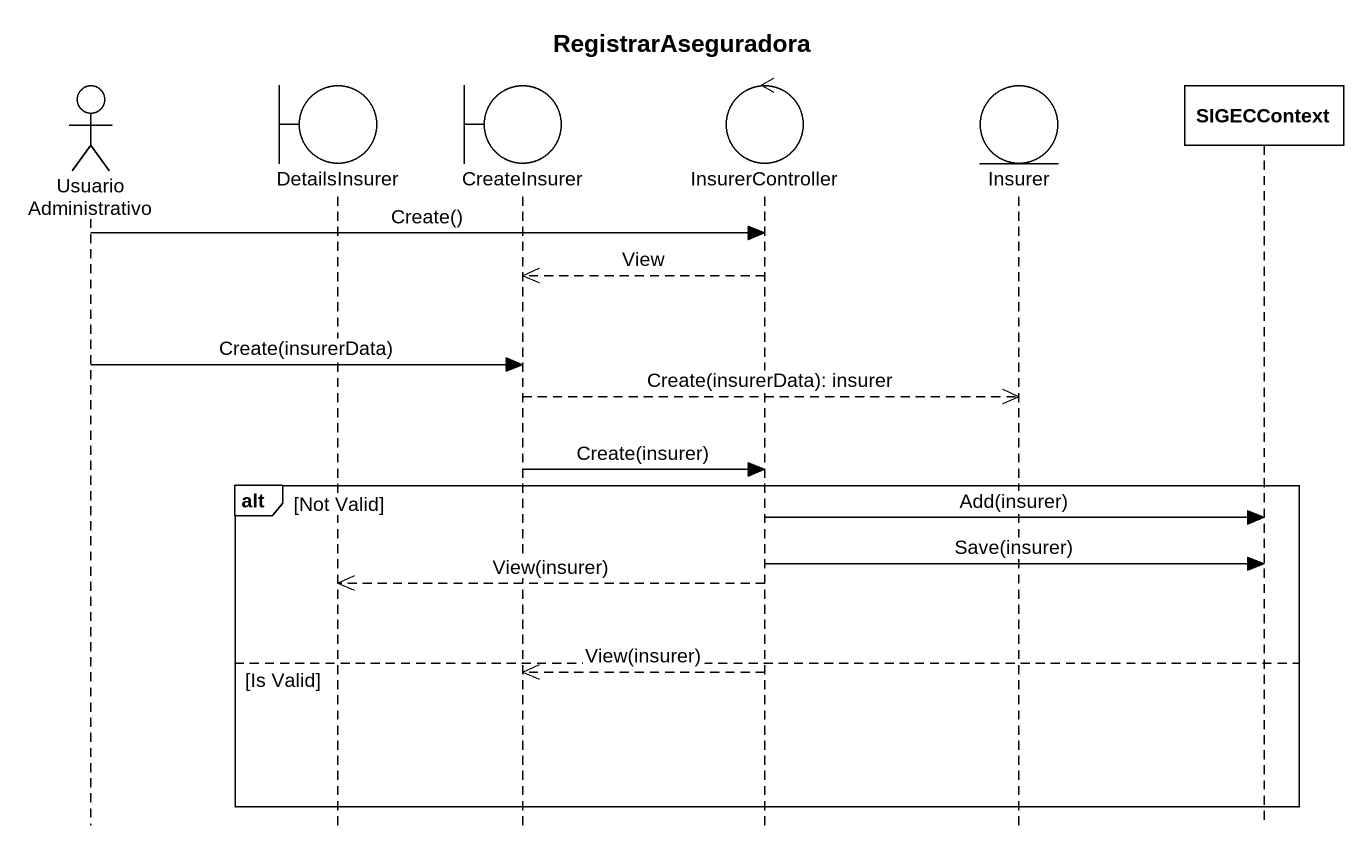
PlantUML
@startuml
title RegistrarAseguradora
hide footbox
actor "Usuario Administrativo" as Usuario_Administrativo
boundary DetailsInsurer
boundary CreateInsurer
control InsurerController
entity Insurer
participant SIGECContext

Usuario_Administrativo -> InsurerController : Create()
InsurerController -->> CreateInsurer : View
Usuario_Administrativo -> CreateInsurer : Create(insurerData)
CreateInsurer -->> Insurer : Create(insurerData): insurer
CreateInsurer -> InsurerController : Create(insurer)
alt Not Valid
  InsurerController -> SIGECContext : Add(insurer)
  InsurerController -> SIGECContext : Save(insurer)
  InsurerController -->> DetailsInsurer : View(insurer)
else Is Valid
  InsurerController -->> CreateInsurer : View(insurer)
end
@enduml
